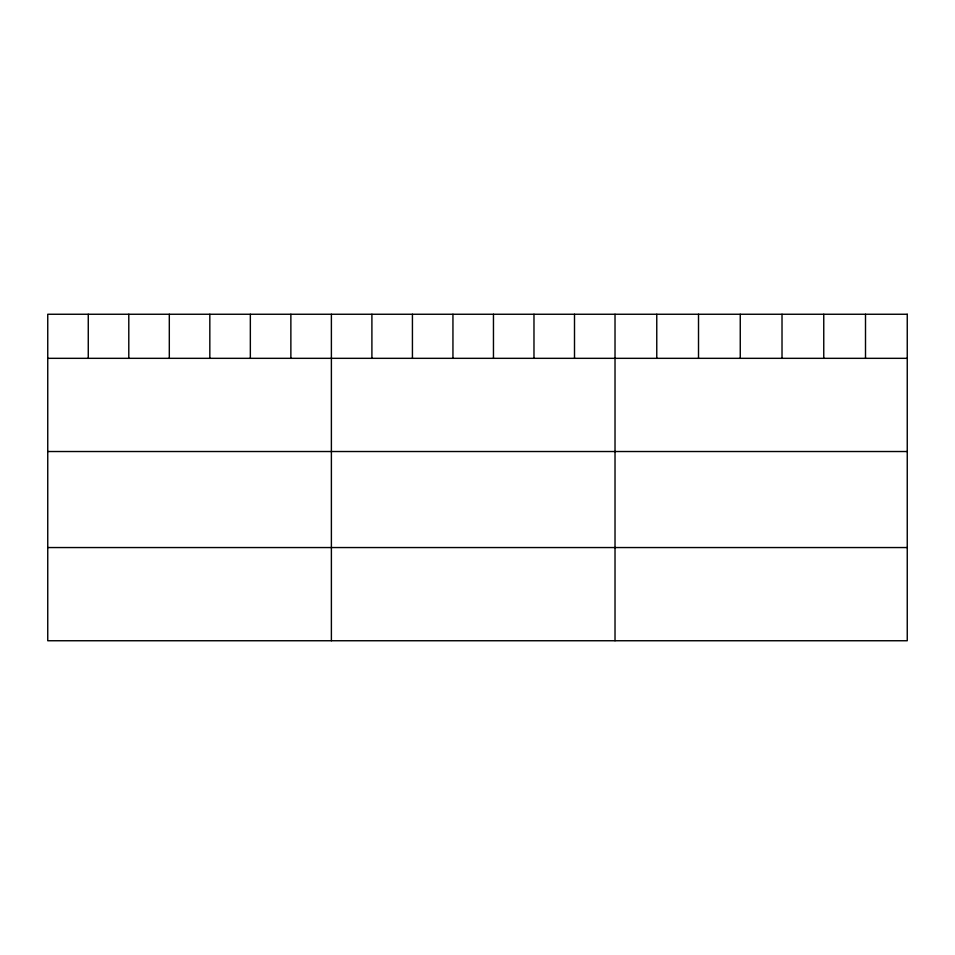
<?xml version="1.0" encoding="UTF-8"?>
<svg xmlns="http://www.w3.org/2000/svg" width="955" height="955" viewBox="0 0 955 955"><rect width="100%" height="100%" fill="white"/><g stroke="black" fill="none" stroke-linecap="round" stroke-linejoin="round"><path stroke-width="1.43" d="M47.75 358.328L907.25 358.328M47.75 451.524L907.25 451.524M47.75 547.549L907.25 547.549M865.505 314.255L865.505 358.328M823.759 314.255L823.759 358.328M782.014 314.255L782.014 358.328M740.256 314.255L740.256 358.328M698.511 314.255L698.511 358.328M656.765 314.255L656.765 358.328M615.02 314.255L615.02 640.745M574.504 314.255L574.504 358.328M533.976 314.255L533.976 358.328M493.46 314.255L493.46 358.328M452.945 314.255L452.945 358.328M412.429 314.255L412.429 358.328M371.901 314.255L371.901 358.328M331.385 314.255L331.385 640.745M290.869 314.255L290.869 358.328M250.341 314.255L250.341 358.328M209.825 314.255L209.825 358.328M169.31 314.255L169.31 358.328M128.794 314.255L128.794 358.328M88.266 314.255L88.266 358.328M907.25 314.255L47.75 314.255L47.75 640.745L907.25 640.745L907.25 314.255"/></g></svg>
